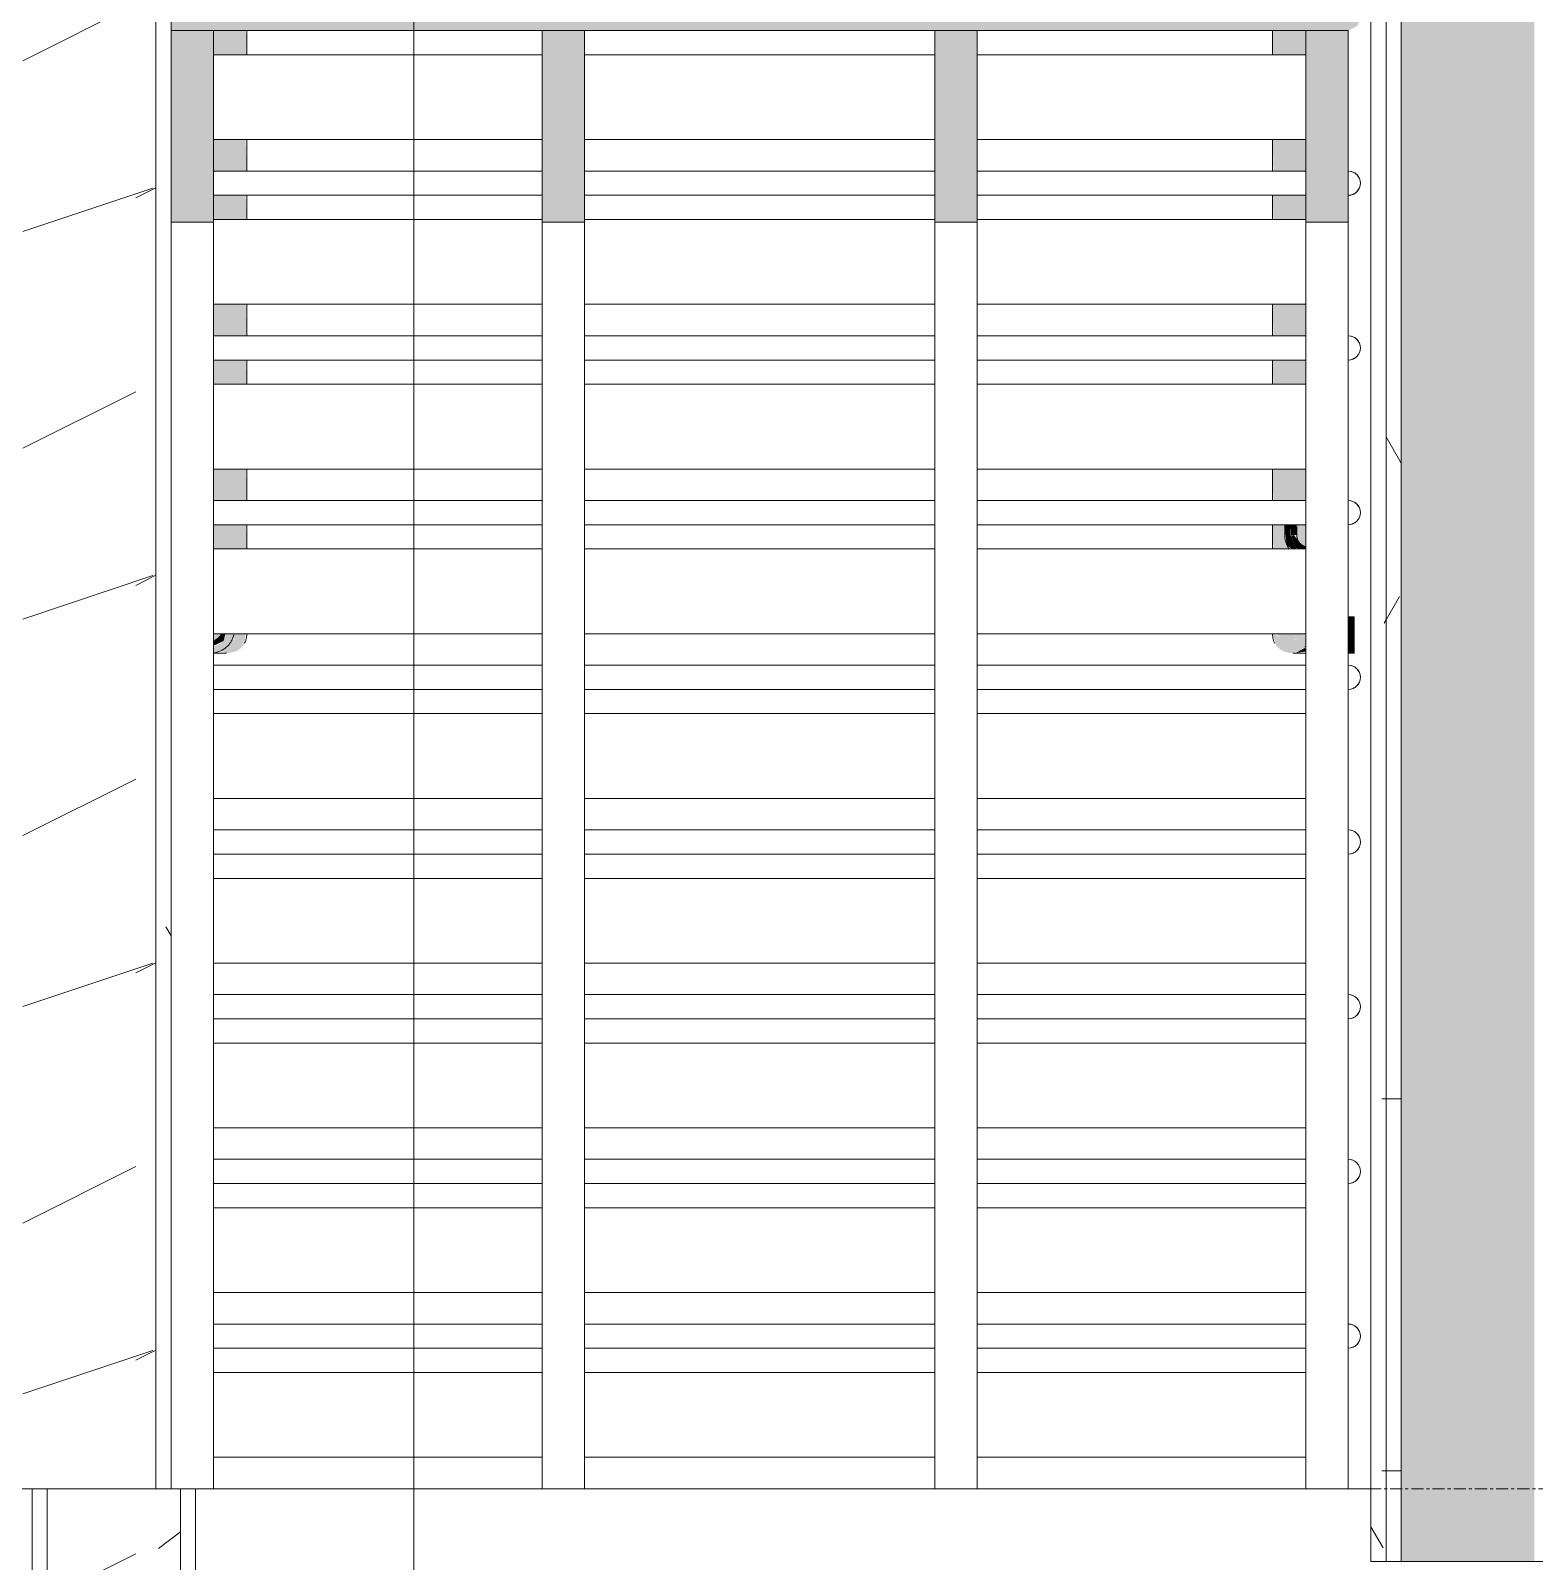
# Model space of a CAD drawing. Header units: inches. Extents: x -4168 to 1483, y -300 to 637.
# Drawn here: x -429.9 to -367.7, y -3 to 60.2 of the extents above; entities that cross this region are included whole.
import ezdxf

# ---------------------------------------------------------------- set-up
doc = ezdxf.new("R2010")
doc.units = ezdxf.units.IN
doc.header["$MEASUREMENT"] = 0
doc.linetypes.add('Grid Line 1_2_', pattern=[0.875, 0.5, -0.125, 0.125, -0.125])
for name, color, linetype, lineweight in [('0-3', 55, 'Continuous', 9), ('0-5', 10, 'Continuous', 5), ('A-FLOR-8', 55, 'Continuous', 9), ('A-FLOR-HRAL-1', 55, 'Continuous', 9), ('A-FLOR-HRAL-2', 7, 'Continuous', 9), ('A-FLOR-HRAL-4', 41, 'Continuous', 9), ('A-FLOR-LEVL-1', 51, 'Grid Line 1_2_', 9), ('A-WALL-5', 7, 'Continuous', 9), ('A-WALL-PATT-2', 45, 'Continuous', 9), ('G-ANNO-SYMB', 111, 'Continuous', 9), ('I-WALL-3', 7, 'Continuous', 9), ('S-STRS-1', 21, 'Continuous', 5), ('S-STRS-2', 7, 'Continuous', 9), ('S-STRS-3', 55, 'Continuous', 9)]:
    doc.layers.add(name, color=color, linetype=linetype, lineweight=lineweight)
pattern_1 = [(0, (-10964.796, 146.633), (30.72, 7.68), [1.267, -21.773, 1.267, -21.773, -122.88]), (0, (-10964.796, 146.633), (30.72, 7.68), [-46.08, 1.267, -44.813, 1.267, -21.773, -53.76]), (0, (-10964.796, 146.633), (30.72, 7.68), [-115.2, 1.267, -14.093, 1.267, -37.133]), (120, (-10953.276, 150.473), (-22.011075, 22.7643), [1.267, -21.773, 1.267, -21.773, -122.88]), (120, (-10953.276, 150.473), (-22.011075, 22.7643), [-46.08, 1.267, -44.813, 1.267, -21.773, -53.76]), (120, (-10953.276, 150.473), (-22.011075, 22.7643), [-115.2, 1.267, -14.093, 1.267, -37.133]), (240, (-10949.436, 165.833), (-8.708925, -30.4443), [1.267, -21.773, 1.267, -21.773, -122.88]), (240, (-10949.436, 165.833), (-8.708925, -30.4443), [-46.08, 1.267, -44.813, 1.267, -21.773, -53.76]), (240, (-10949.436, 165.833), (-8.708925, -30.4443), [-115.2, 1.267, -14.093, 1.267, -37.133])]
pattern_2 = [(216.87, (-10958.398, 162.627), (47.980943, 31.987086), [7.997, -71.971]), (206.565, (-10948.802, 157.829), (-15.993714, -15.99413), [17.881, -17.881]), (198.435, (-10948.802, 149.832), (-31.98674, -15.99388), [10.115, -40.461])]

# ---------------------------------------------------------------- blocks, each defined once
blk = doc.blocks.new('Railing - Handrail - Bracket-2694451-BUILDING SECTION - EAST_WEST AT RAMP - LOOKING SOUTH')
at = {"layer": 'A-FLOR-HRAL-2'}
for points in [[(-11486.877, 34.798), (-11486.455, 35.007), (-11486.377, 35.3), (-11486.553, 35.284), (-11486.678, 35.103), (-11486.877, 34.966), (-11486.877, 34.856)], [(-11486.877, 34.53), (-11486.737, 34.54), (-11486.518, 34.632), (-11486.09, 35.087), (-11486.058, 35.3), (-11486.333, 35.3), (-11486.518, 34.947), (-11486.877, 34.751), (-11486.877, 34.531)]]:
    blk.add_hatch(color=256, dxfattribs=at).paths.add_polyline_path(points, flags=0)
at = {"layer": 'A-FLOR-HRAL-1', "flags": 128}
for points in [[(-11486.882, 34.503), (-11486.843, 34.509), (-11486.803, 34.516), (-11486.764, 34.525), (-11486.726, 34.535), (-11486.687, 34.547), (-11486.65, 34.56), (-11486.612, 34.575), (-11486.576, 34.591), (-11486.54, 34.609), (-11486.505, 34.628), (-11486.471, 34.649), (-11486.437, 34.671), (-11486.405, 34.694), (-11486.373, 34.719), (-11486.343, 34.744), (-11486.313, 34.771), (-11486.285, 34.8), (-11486.257, 34.829), (-11486.231, 34.859), (-11486.206, 34.89), (-11486.183, 34.923), (-11486.16, 34.956), (-11486.139, 34.99), (-11486.12, 35.025), (-11486.102, 35.061), (-11486.085, 35.097), (-11486.07, 35.134), (-11486.056, 35.171), (-11486.044, 35.209), (-11486.033, 35.248), (-11486.024, 35.287)], [(-11486.541, 35.302), (-11486.55, 35.283), (-11486.558, 35.265), (-11486.568, 35.248), (-11486.578, 35.231), (-11486.589, 35.214), (-11486.601, 35.198), (-11486.613, 35.182), (-11486.626, 35.167), (-11486.639, 35.152), (-11486.654, 35.138), (-11486.668, 35.124), (-11486.683, 35.111), (-11486.699, 35.098), (-11486.715, 35.087), (-11486.732, 35.075), (-11486.749, 35.065), (-11486.766, 35.055), (-11486.784, 35.046), (-11486.802, 35.038), (-11486.821, 35.03), (-11486.839, 35.023), (-11486.859, 35.017), (-11486.878, 35.012)]]:
    blk.add_lwpolyline(points, dxfattribs=at)
blk = doc.blocks.new('Railing - Railing-2687275-BUILDING SECTION - EAST_WEST AT RAMP - LOOKING SOUTH')
at = {"layer": 'A-FLOR-HRAL-4'}
h = blk.add_hatch(color=256, dxfattribs=at)
h.paths.add_polyline_path([(-11486.137, 35.036), (-11486.058, 35.087), (-11486.09, 35.087)], flags=0)
h.paths.add_polyline_path([(-11486.058, 35.045), (-11485.826, 35.142), (-11485.64, 35.3), (-11486.034, 35.282), (-11486.058, 35.087)], flags=0)
h.paths.add_polyline_path([(-11486.645, 35.12), (-11486.627, 35.137), (-11486.576, 35.3), (-11486.864, 35.3), (-11486.652, 35.125)], flags=0)
h.paths.add_polyline_path([(-11486.064, 38.8), (-11485.502, 38.8), (-11485.531, 39.8), (-11486.877, 39.8), (-11486.877, 38.8), (-11486.247, 38.8)], flags=0)
h.paths.add_polyline_path([(-11485.527, 40.8), (-11485.502, 40.8), (-11485.533, 42.1), (-11486.877, 42.1), (-11486.877, 40.8), (-11485.532, 40.8)], flags=0)
h.paths.add_polyline_path([(-11486.074, 45.6), (-11485.502, 45.6), (-11485.537, 46.6), (-11486.877, 46.6), (-11486.877, 45.6), (-11486.238, 45.6)], flags=0)
h.paths.add_polyline_path([(-11486.877, 47.6), (-11485.502, 47.6), (-11485.54, 48.9), (-11486.877, 48.9), (-11486.877, 48.43)], flags=0)
h.paths.add_polyline_path([(-11486.085, 52.4), (-11485.502, 52.4), (-11485.544, 53.4), (-11486.877, 53.4), (-11486.877, 52.4), (-11486.228, 52.4)], flags=0)
h.paths.add_polyline_path([(-11486.877, 54.4), (-11485.502, 54.413), (-11485.546, 55.7), (-11486.877, 55.7), (-11486.877, 54.413)], flags=0)
h.paths.add_polyline_path([(-11485.527, 59.2), (-11485.502, 59.2), (-11485.527, 60.2), (-11486.877, 60.2), (-11486.87, 59.2), (-11485.549, 59.2)], flags=0)
h.paths.add_polyline_path([(-11487.002, 91.809), (-11486.976, 91.609), (-11486.916, 91.774), (-11486.984, 91.801)], flags=0)
h.paths.add_polyline_path([(-11487.002, 63.398), (-11486.976, 63.199), (-11486.916, 63.363), (-11486.993, 63.395)], flags=0)
h.paths.add_polyline_path([(-11487.002, 61.2), (-11485.502, 61.2), (-11485.527, 102.525), (-11485.625, 102.274), (-11485.722, 102.13), (-11485.877, 101.99), (-11486.058, 101.902), (-11486.252, 101.872), (-11486.446, 101.902), (-11486.627, 101.99), (-11486.782, 102.13), (-11486.879, 102.274), (-11486.976, 102.525), (-11486.98, 102.536), (-11487.002, 102.536), (-11486.976, 91.814), (-11486.737, 91.893), (-11486.631, 91.951), (-11486.472, 92.317), (-11486.502, 92.317), (-11486.468, 93.173), (-11486.317, 93.209), (-11486.075, 93.194), (-11486.01, 93.143), (-11486.002, 93.106), (-11486.035, 92.098), (-11486.146, 91.848), (-11486.569, 91.42), (-11486.828, 91.352), (-11487.002, 91.317), (-11486.976, 63.403), (-11486.737, 63.483), (-11486.627, 63.548), (-11486.477, 63.907), (-11486.502, 63.907), (-11486.468, 64.76), (-11486.317, 64.799), (-11486.01, 64.733), (-11486.002, 64.697), (-11486.035, 63.687), (-11486.127, 63.457), (-11486.581, 63.005), (-11486.865, 62.941), (-11487.002, 62.907)], flags=0)
h = blk.add_hatch(color=256, dxfattribs=at)
h.paths.add_polyline_path([(-11486.252, 34.5), (-11485.94, 34.574), (-11485.8, 34.66), (-11485.662, 34.797), (-11485.595, 34.909), (-11485.543, 35.3), (-11485.662, 35.276), (-11485.826, 35.142), (-11485.986, 35.07), (-11486.228, 34.939), (-11486.536, 34.563), (-11486.342, 34.512)], flags=0)
h.paths.add_polyline_path([(-11486.877, 35.011), (-11486.741, 35.07), (-11486.678, 35.142), (-11486.877, 35.3), (-11486.877, 35.013)], flags=0)
at = {"layer": 'A-FLOR-HRAL-1'}
for p, q in [((-11485.502, 59.2), (-11485.502, 60.2)), ((-11485.502, 54.413), (-11485.502, 55.7)), ((-11485.502, 52.4), (-11485.502, 53.4)), ((-11485.502, 47.6), (-11485.502, 48.9)), ((-11485.502, 45.6), (-11485.502, 46.6)), ((-11485.502, 40.8), (-11485.502, 42.1)), ((-11485.502, 38.8), (-11485.502, 39.8))]:
    blk.add_line(p, q, dxfattribs=at)
at = {"layer": 'A-FLOR-HRAL-1', "flags": 128}
for points in [[(-11485.502, 35.25), (-11485.502, 35.22), (-11485.504, 35.19), (-11485.507, 35.16), (-11485.511, 35.131), (-11485.517, 35.101), (-11485.523, 35.072), (-11485.531, 35.043), (-11485.54, 35.014), (-11485.55, 34.986), (-11485.561, 34.958), (-11485.573, 34.931), (-11485.587, 34.904)], [(-11485.503, 35.288), (-11485.502, 35.258), (-11485.502, 35.25)], [(-11485.502, 35.25), (-11485.502, 35.252), (-11485.502, 35.259), (-11485.502, 35.27), (-11485.502, 35.285), (-11485.502, 35.305)], [(-11486.33, 34.5), (-11486.353, 34.5), (-11486.38, 34.5), (-11486.41, 34.5), (-11486.442, 34.5), (-11486.478, 34.5), (-11486.516, 34.5), (-11486.557, 34.5), (-11486.601, 34.5), (-11486.648, 34.5), (-11486.697, 34.5), (-11486.748, 34.5), (-11486.802, 34.5), (-11486.858, 34.5)]]:
    blk.add_lwpolyline(points, dxfattribs=at)
blk.add_blockref('Railing - Handrail - Bracket-2694451-BUILDING SECTION - EAST_WEST AT RAMP - LOOKING SOUTH', (0, 0))
blk = doc.blocks.new('Railing - Handrail - Bracket-V94-BUILDING SECTION - EAST_WEST AT RAMP - LOOKING SOUTH')
at = {"layer": 'A-FLOR-HRAL-2'}
for points in [[(-11442.571, 39.373), (-11442.377, 39.373), (-11442.383, 39.8), (-11442.627, 39.8), (-11442.593, 39.373), (-11442.576, 39.373)], [(-11442.2, 38.8), (-11442.157, 38.842), (-11442.383, 39.373), (-11442.593, 39.373), (-11442.554, 39.014), (-11442.502, 38.923), (-11442.328, 38.8), (-11442.207, 38.8)], [(-11442.207, 39.373), (-11442.127, 39.373), (-11442.16, 39.8), (-11442.377, 39.8), (-11442.371, 39.373), (-11442.252, 39.373)], [(-11441.888, 38.8), (-11441.752, 38.823), (-11441.763, 38.889), (-11442.008, 39.026), (-11442.235, 39.373), (-11442.371, 39.359), (-11442.157, 38.842), (-11441.951, 38.8), (-11441.892, 38.8)]]:
    blk.add_hatch(color=256, dxfattribs=at).paths.add_polyline_path(points, flags=0)
at = {"layer": 'A-FLOR-HRAL-1'}
for p, q in [((-11442.627, 39.373), (-11442.627, 39.8)), ((-11442.127, 39.8), (-11442.127, 39.373))]:
    blk.add_line(p, q, dxfattribs=at)
at = {"layer": 'A-FLOR-HRAL-1', "flags": 128}
for points in [[(-11442.446, 38.799), (-11442.468, 38.832), (-11442.489, 38.867), (-11442.509, 38.901), (-11442.527, 38.937), (-11442.544, 38.973), (-11442.559, 39.01), (-11442.573, 39.048), (-11442.585, 39.086), (-11442.596, 39.125), (-11442.605, 39.163), (-11442.612, 39.203), (-11442.618, 39.242), (-11442.623, 39.282), (-11442.626, 39.322), (-11442.627, 39.362), (-11442.627, 39.373)], [(-11442.127, 39.373), (-11442.126, 39.353), (-11442.125, 39.333), (-11442.123, 39.313), (-11442.121, 39.293), (-11442.117, 39.273), (-11442.113, 39.254), (-11442.107, 39.235), (-11442.102, 39.215), (-11442.095, 39.197), (-11442.087, 39.178), (-11442.079, 39.16), (-11442.07, 39.142), (-11442.061, 39.124), (-11442.051, 39.107), (-11442.04, 39.09), (-11442.028, 39.074), (-11442.016, 39.058), (-11442.003, 39.043), (-11441.989, 39.028), (-11441.975, 39.014), (-11441.961, 39), (-11441.945, 38.987), (-11441.93, 38.975), (-11441.914, 38.963), (-11441.897, 38.952), (-11441.88, 38.942), (-11441.863, 38.932), (-11441.845, 38.923), (-11441.827, 38.914), (-11441.808, 38.907), (-11441.789, 38.9), (-11441.77, 38.894), (-11441.751, 38.888)]]:
    blk.add_lwpolyline(points, dxfattribs=at)
blk = doc.blocks.new('Railing - Handrail - Bracket-V95-BUILDING SECTION - EAST_WEST AT RAMP - LOOKING SOUTH')
at = {"layer": 'A-FLOR-HRAL-2'}
for points in [[(-11442.606, 67.5), (-11442.377, 67.5), (-11442.416, 68.391), (-11442.609, 68.335), (-11442.627, 68.29), (-11442.618, 67.5)], [(-11442.148, 67.5), (-11442.127, 67.5), (-11442.16, 68.354), (-11442.312, 68.392), (-11442.377, 68.394), (-11442.333, 67.5), (-11442.16, 67.5)], [(-11440.127, 66.75), (-11440.127, 67.75), (-11440.502, 67.716), (-11440.502, 66.75)], [(-11441.627, 66.533), (-11441.652, 66.761), (-11442.16, 66.977), (-11442.421, 67.5), (-11442.593, 67.5), (-11442.554, 67.141), (-11442.502, 67.051), (-11442.053, 66.6), (-11441.769, 66.534), (-11441.637, 66.534)], [(-11441.627, 66.75), (-11441.713, 66.957), (-11441.681, 67.001), (-11441.896, 67.078), (-11442.002, 67.141), (-11442.235, 67.5), (-11442.377, 67.5), (-11442.148, 66.966), (-11441.637, 66.754)], [(-11440.502, 66.75), (-11440.516, 67), (-11441.627, 66.967), (-11441.627, 66.75), (-11440.904, 66.75)], [(-11441.627, 66.5), (-11440.502, 66.533), (-11440.502, 66.75), (-11441.627, 66.75), (-11441.627, 66.509)], [(-11440.127, 65.75), (-11440.127, 66.75), (-11440.502, 66.75), (-11440.502, 65.75)]]:
    blk.add_hatch(color=256, dxfattribs=at).paths.add_polyline_path(points, flags=0)
at = {"layer": 'A-FLOR-HRAL-1'}
for p, q in [((-11442.627, 67.5), (-11442.627, 68.599)), ((-11442.127, 68.599), (-11442.127, 67.5)), ((-11440.502, 67.75), (-11440.127, 67.75)), ((-11440.502, 67.75), (-11440.502, 66.75)), ((-11440.127, 66.75), (-11440.127, 67.75)), ((-11441.627, 67), (-11440.502, 67)), ((-11440.502, 66.5), (-11441.627, 66.5)), ((-11440.502, 66.75), (-11440.502, 65.75)), ((-11440.127, 65.75), (-11440.127, 66.75)), ((-11440.127, 65.75), (-11440.502, 65.75))]:
    blk.add_line(p, q, dxfattribs=at)
at = {"layer": 'A-FLOR-HRAL-1', "flags": 128}
for points in [[(-11441.627, 66.5), (-11441.667, 66.501), (-11441.707, 66.503), (-11441.747, 66.507), (-11441.786, 66.513), (-11441.826, 66.52), (-11441.865, 66.529), (-11441.903, 66.539), (-11441.941, 66.551), (-11441.979, 66.564), (-11442.016, 66.579), (-11442.053, 66.595), (-11442.089, 66.613), (-11442.124, 66.632), (-11442.158, 66.653), (-11442.192, 66.675), (-11442.224, 66.698), (-11442.256, 66.722), (-11442.286, 66.748), (-11442.316, 66.775), (-11442.344, 66.803), (-11442.372, 66.833), (-11442.398, 66.863), (-11442.422, 66.894), (-11442.446, 66.926), (-11442.468, 66.96), (-11442.489, 66.994), (-11442.509, 67.029), (-11442.527, 67.064), (-11442.544, 67.101), (-11442.559, 67.138), (-11442.573, 67.175), (-11442.585, 67.213), (-11442.596, 67.252), (-11442.605, 67.291), (-11442.612, 67.33), (-11442.618, 67.37), (-11442.623, 67.409), (-11442.626, 67.449), (-11442.627, 67.489), (-11442.627, 67.5)], [(-11442.127, 67.5), (-11442.126, 67.48), (-11442.125, 67.46), (-11442.123, 67.44), (-11442.121, 67.42), (-11442.117, 67.401), (-11442.113, 67.381), (-11442.107, 67.362), (-11442.102, 67.343), (-11442.095, 67.324), (-11442.087, 67.305), (-11442.079, 67.287), (-11442.07, 67.269), (-11442.061, 67.252), (-11442.051, 67.234), (-11442.04, 67.218), (-11442.028, 67.201), (-11442.016, 67.186), (-11442.003, 67.17), (-11441.989, 67.156), (-11441.975, 67.141), (-11441.961, 67.128), (-11441.945, 67.115), (-11441.93, 67.102), (-11441.914, 67.09), (-11441.897, 67.079), (-11441.88, 67.069), (-11441.863, 67.059), (-11441.845, 67.05), (-11441.827, 67.042), (-11441.808, 67.034), (-11441.789, 67.027), (-11441.77, 67.021), (-11441.751, 67.016), (-11441.732, 67.011), (-11441.712, 67.007), (-11441.692, 67.004), (-11441.672, 67.002), (-11441.652, 67.001), (-11441.632, 67), (-11441.627, 67)]]:
    blk.add_lwpolyline(points, dxfattribs=at)
blk = doc.blocks.new('Railing - Handrail - Bracket-2694464-BUILDING SECTION - EAST_WEST AT RAMP - LOOKING SOUTH')
at = {"layer": 'A-FLOR-HRAL-2'}
for points in [[(-11442.627, 95.627), (-11442.377, 95.627), (-11442.416, 96.521), (-11442.609, 96.465), (-11442.627, 96.416), (-11442.627, 96.291)], [(-11442.277, 95.627), (-11442.127, 95.627), (-11442.16, 96.484), (-11442.312, 96.519), (-11442.377, 96.524), (-11442.377, 95.627), (-11442.289, 95.627)], [(-11441.627, 94.661), (-11441.652, 94.888), (-11442.16, 95.105), (-11442.377, 95.627), (-11442.593, 95.627), (-11442.554, 95.268), (-11442.478, 95.152), (-11442.086, 94.739), (-11441.806, 94.662), (-11441.646, 94.661)], [(-11441.627, 94.877), (-11441.706, 95.086), (-11441.706, 95.133), (-11441.892, 95.203), (-11442.002, 95.268), (-11442.235, 95.627), (-11442.377, 95.627), (-11442.1, 95.073), (-11441.646, 94.885)], [(-11440.127, 94.877), (-11440.127, 95.877), (-11440.502, 95.843), (-11440.502, 94.877)], [(-11440.502, 94.877), (-11440.516, 95.127), (-11441.627, 95.094), (-11441.627, 94.877), (-11440.904, 94.877)], [(-11440.502, 94.627), (-11440.502, 94.877), (-11441.627, 94.877), (-11441.627, 94.627)], [(-11440.127, 93.877), (-11440.127, 94.877), (-11440.502, 94.877), (-11440.502, 93.877)]]:
    blk.add_hatch(color=256, dxfattribs=at).paths.add_polyline_path(points, flags=0)
at = {"layer": 'A-FLOR-HRAL-1'}
for p, q in [((-11442.627, 95.627), (-11442.627, 96.723)), ((-11442.127, 96.723), (-11442.127, 95.627)), ((-11440.502, 95.877), (-11440.127, 95.877)), ((-11440.502, 95.877), (-11440.502, 94.877)), ((-11440.127, 94.877), (-11440.127, 95.877)), ((-11441.627, 95.127), (-11440.502, 95.127)), ((-11440.502, 94.877), (-11440.502, 93.877)), ((-11440.127, 93.877), (-11440.127, 94.877)), ((-11440.502, 94.627), (-11441.627, 94.627)), ((-11440.127, 93.877), (-11440.502, 93.877))]:
    blk.add_line(p, q, dxfattribs=at)
at = {"layer": 'A-FLOR-HRAL-1', "flags": 128}
for points in [[(-11441.627, 94.627), (-11441.667, 94.628), (-11441.707, 94.63), (-11441.747, 94.634), (-11441.786, 94.64), (-11441.826, 94.647), (-11441.865, 94.656), (-11441.903, 94.666), (-11441.941, 94.678), (-11441.979, 94.691), (-11442.016, 94.706), (-11442.053, 94.723), (-11442.089, 94.74), (-11442.124, 94.759), (-11442.158, 94.78), (-11442.192, 94.802), (-11442.224, 94.825), (-11442.256, 94.85), (-11442.286, 94.875), (-11442.316, 94.902), (-11442.344, 94.931), (-11442.372, 94.96), (-11442.398, 94.99), (-11442.422, 95.021), (-11442.446, 95.054), (-11442.468, 95.087), (-11442.489, 95.121), (-11442.509, 95.156), (-11442.527, 95.192), (-11442.544, 95.228), (-11442.559, 95.265), (-11442.573, 95.302), (-11442.585, 95.341), (-11442.596, 95.379), (-11442.605, 95.418), (-11442.612, 95.457), (-11442.618, 95.497), (-11442.623, 95.537), (-11442.626, 95.576), (-11442.627, 95.616), (-11442.627, 95.627)], [(-11442.127, 95.627), (-11442.126, 95.607), (-11442.125, 95.587), (-11442.123, 95.567), (-11442.121, 95.548), (-11442.117, 95.528), (-11442.113, 95.508), (-11442.107, 95.489), (-11442.102, 95.47), (-11442.095, 95.451), (-11442.087, 95.433), (-11442.079, 95.414), (-11442.07, 95.396), (-11442.061, 95.379), (-11442.051, 95.362), (-11442.04, 95.345), (-11442.028, 95.329), (-11442.016, 95.313), (-11442.003, 95.298), (-11441.989, 95.283), (-11441.975, 95.269), (-11441.961, 95.255), (-11441.945, 95.242), (-11441.93, 95.229), (-11441.914, 95.218), (-11441.897, 95.207), (-11441.88, 95.196), (-11441.863, 95.186), (-11441.845, 95.177), (-11441.827, 95.169), (-11441.808, 95.161), (-11441.789, 95.154), (-11441.77, 95.148), (-11441.751, 95.143), (-11441.732, 95.138), (-11441.712, 95.135), (-11441.692, 95.132), (-11441.672, 95.129), (-11441.652, 95.128), (-11441.632, 95.127), (-11441.627, 95.127)]]:
    blk.add_lwpolyline(points, dxfattribs=at)
blk = doc.blocks.new('Railing - Railing-2687273-BUILDING SECTION - EAST_WEST AT RAMP - LOOKING SOUTH')
at = {"layer": 'A-FLOR-HRAL-4'}
for points in [[(-11442.467, 101.872), (-11442.183, 101.902), (-11442.002, 101.99), (-11441.847, 102.13), (-11441.727, 102.313), (-11441.652, 102.525), (-11441.649, 102.536), (-11441.649, 102.959), (-11441.727, 103.182), (-11441.847, 103.364), (-11442.002, 103.505), (-11442.207, 103.6), (-11442.286, 103.623), (-11442.467, 103.623), (-11442.643, 103.572), (-11442.803, 103.473), (-11443.026, 103.182), (-11443.101, 102.97), (-11443.105, 102.958), (-11443.105, 102.536), (-11443.004, 102.274), (-11442.907, 102.13), (-11442.752, 101.99), (-11442.571, 101.902)], [(-11439.752, 35.25), (-11439.752, 36), (-11440.002, 35.974), (-11440.002, 35.25), (-11439.872, 35.25)], [(-11442.377, 34.5), (-11442.065, 34.574), (-11441.925, 34.66), (-11441.752, 34.843), (-11441.787, 35.276), (-11441.951, 35.142), (-11442.111, 35.07), (-11442.286, 35.033), (-11442.571, 35.045), (-11442.828, 35.158), (-11443.113, 35.3), (-11443.066, 35.069), (-11442.967, 34.798), (-11442.803, 34.64), (-11442.643, 34.555), (-11442.467, 34.512)], [(-11439.872, 34.5), (-11439.752, 34.526), (-11439.752, 35.25), (-11440.002, 35.25), (-11440.002, 34.5)]]:
    blk.add_hatch(color=256, dxfattribs=at).paths.add_polyline_path(points, flags=0)
h = blk.add_hatch(color=256, dxfattribs=at)
h.paths.add_polyline_path([(-11442.377, 35.023), (-11442.002, 35.108), (-11441.765, 35.3), (-11442.989, 35.3), (-11442.803, 35.142), (-11442.752, 35.108), (-11442.571, 35.045)], flags=0)
h.paths.add_polyline_path([(-11442.387, 38.8), (-11442.571, 39.075), (-11442.595, 39.158), (-11442.627, 39.8), (-11443.127, 39.8), (-11443.098, 38.8), (-11442.396, 38.8)], flags=0)
h.paths.add_polyline_path([(-11441.752, 38.887), (-11441.752, 39.8), (-11442.127, 39.8), (-11442.16, 39.373), (-11442.178, 39.339), (-11441.888, 38.946), (-11441.763, 38.889)], flags=0)
h.paths.add_polyline_path([(-11442.385, 40.8), (-11441.752, 40.8), (-11441.752, 42.1), (-11443.127, 42.1), (-11443.097, 40.8), (-11442.562, 40.8)], flags=0)
h.paths.add_polyline_path([(-11442.582, 45.6), (-11441.752, 45.6), (-11441.752, 46.6), (-11443.127, 46.6), (-11443.092, 45.6), (-11442.735, 45.6)], flags=0)
h.paths.add_polyline_path([(-11442.394, 47.6), (-11441.752, 47.6), (-11441.752, 48.9), (-11443.127, 48.9), (-11443.09, 47.6), (-11442.552, 47.6)], flags=0)
h.paths.add_polyline_path([(-11442.765, 52.4), (-11441.752, 52.4), (-11441.752, 53.4), (-11443.127, 53.4), (-11443.086, 52.4), (-11442.803, 52.4)], flags=0)
h.paths.add_polyline_path([(-11442.592, 54.4), (-11441.752, 54.4), (-11441.754, 55.7), (-11443.127, 55.7), (-11443.084, 54.4), (-11442.72, 54.4)], flags=0)
h.paths.add_polyline_path([(-11443.127, 59.2), (-11441.752, 59.2), (-11441.76, 60.2), (-11443.127, 60.2)], flags=0)
h.paths.add_polyline_path([(-11441.627, 66.991), (-11441.727, 66.915), (-11441.627, 66.815), (-11441.627, 66.967)], flags=0)
h.paths.add_polyline_path([(-11441.627, 95.119), (-11441.727, 95.042), (-11441.627, 94.942), (-11441.627, 95.094)], flags=0)
h.paths.add_polyline_path([(-11443.127, 61.2), (-11441.627, 61.2), (-11441.652, 66.534), (-11441.978, 66.574), (-11442.16, 66.683), (-11442.539, 67.09), (-11442.595, 67.286), (-11442.554, 68.374), (-11442.252, 68.386), (-11442.135, 68.326), (-11442.127, 68.29), (-11442.16, 67.5), (-11442.183, 67.474), (-11441.888, 67.074), (-11441.627, 67), (-11441.652, 94.661), (-11441.956, 94.693), (-11442.16, 94.81), (-11442.539, 95.218), (-11442.595, 95.413), (-11442.554, 96.504), (-11442.278, 96.513), (-11442.16, 96.484), (-11442.127, 96.416), (-11442.16, 95.627), (-11442.183, 95.601), (-11441.888, 95.201), (-11441.627, 95.127), (-11441.652, 102.525), (-11441.727, 102.313), (-11441.847, 102.13), (-11442.002, 101.99), (-11442.207, 101.895), (-11442.377, 101.872), (-11442.571, 101.902), (-11442.752, 101.99), (-11442.907, 102.13), (-11443.004, 102.274), (-11443.101, 102.525), (-11443.105, 102.536), (-11443.127, 102.536), (-11443.127, 66.378)], flags=0)
h = blk.add_hatch(color=256, dxfattribs=at)
h.paths.add_polyline_path([(-11442.231, 34.502), (-11441.752, 34.567), (-11441.793, 34.719), (-11442.139, 34.526), (-11442.207, 34.508)], flags=0)
h.paths.add_polyline_path([(-11441.847, 34.72), (-11441.752, 34.766), (-11441.793, 34.79), (-11441.816, 34.76)], flags=0)
at = {"layer": 'A-FLOR-HRAL-1'}
for p, q in [((-11443.127, 102.747), (-11443.127, 61.2)), ((-11441.627, 95.119), (-11441.627, 102.747)), ((-11441.627, 66.991), (-11441.627, 94.636)), ((-11441.627, 61.2), (-11441.627, 66.509)), ((-11443.127, 60.2), (-11443.127, 59.2)), ((-11443.127, 55.7), (-11443.127, 54.4)), ((-11443.127, 53.4), (-11443.127, 52.4)), ((-11443.127, 48.9), (-11443.127, 47.6)), ((-11443.127, 46.6), (-11443.127, 45.6)), ((-11443.127, 42.1), (-11443.127, 40.8)), ((-11443.127, 39.8), (-11443.127, 38.8)), ((-11439.752, 36), (-11440.002, 36)), ((-11439.752, 36), (-11439.752, 35.25)), ((-11439.752, 35.25), (-11439.752, 34.5)), ((-11440.002, 34.5), (-11439.752, 34.5))]:
    blk.add_line(p, q, dxfattribs=at)
at = {"layer": 'A-FLOR-HRAL-1', "flags": 128}
for points in [[(-11443.127, 35.25), (-11443.126, 35.28), (-11443.124, 35.31)], [(-11443.127, 35.301), (-11443.127, 35.282), (-11443.127, 35.268), (-11443.127, 35.257), (-11443.127, 35.252), (-11443.127, 35.25)], [(-11443.038, 34.897), (-11443.052, 34.923), (-11443.064, 34.95), (-11443.076, 34.978), (-11443.086, 35.006), (-11443.095, 35.035), (-11443.103, 35.064), (-11443.11, 35.093), (-11443.116, 35.123), (-11443.12, 35.152), (-11443.124, 35.182), (-11443.126, 35.212), (-11443.127, 35.242), (-11443.127, 35.25)], [(-11441.755, 34.5), (-11441.812, 34.5), (-11441.866, 34.5), (-11441.918, 34.5), (-11441.968, 34.5), (-11442.015, 34.5), (-11442.06, 34.5), (-11442.102, 34.5), (-11442.141, 34.5), (-11442.177, 34.5), (-11442.211, 34.5), (-11442.241, 34.5), (-11442.268, 34.5), (-11442.293, 34.5)]]:
    blk.add_lwpolyline(points, dxfattribs=at)
at = {"layer": 'A-FLOR-HRAL-2', "flags": 128}
for points in [[(-11441.627, 102.747), (-11441.649, 102.958), (-11441.713, 103.157), (-11441.816, 103.332), (-11441.951, 103.473), (-11442.111, 103.572), (-11442.286, 103.623), (-11442.467, 103.623), (-11442.643, 103.572), (-11442.803, 103.473), (-11442.938, 103.332), (-11443.041, 103.157), (-11443.105, 102.958), (-11443.127, 102.747)], [(-11443.127, 102.747), (-11443.105, 102.536), (-11443.041, 102.338), (-11442.938, 102.163), (-11442.803, 102.022), (-11442.643, 101.923), (-11442.467, 101.872), (-11442.286, 101.872), (-11442.111, 101.923), (-11441.951, 102.022), (-11441.816, 102.163), (-11441.713, 102.338), (-11441.649, 102.536), (-11441.627, 102.747)]]:
    blk.add_lwpolyline(points, dxfattribs=at)
for name in ['Railing - Handrail - Bracket-2694464-BUILDING SECTION - EAST_WEST AT RAMP - LOOKING SOUTH', 'Railing - Handrail - Bracket-V95-BUILDING SECTION - EAST_WEST AT RAMP - LOOKING SOUTH', 'Railing - Handrail - Bracket-V94-BUILDING SECTION - EAST_WEST AT RAMP - LOOKING SOUTH']:
    blk.add_blockref(name, (0, 0))
blk = doc.blocks.new('CTR - 1st Phase -Stairs _ Elevators_rvt-2-BUILDING SECTION - EAST_WEST AT RAMP - LOOKING SOUTH')
at = {"layer": 'A-WALL-PATT-2'}
h = blk.add_hatch(dxfattribs=at)
h.set_pattern_fill('FP_30', color=256, style=0, pattern_type=2)
h.set_pattern_definition(pattern_2)
h.paths.add_polyline_path([(-11494.752, 0), (-11489.252, 0), (-11489.252, 399.752), (-11494.752, 399.752), (-11494.752, 0.569)], flags=0)
h = blk.add_hatch(dxfattribs=at)
h.set_pattern_fill('FP_24', color=256, style=0, pattern_type=2)
h.set_pattern_definition(pattern_1)
h.paths.add_polyline_path([(-11488.627, 0), (-11488.627, 399.752), (-11489.252, 399.752), (-11489.252, 0)], flags=0)
h = blk.add_hatch(dxfattribs=at)
h.set_pattern_fill('FP_24', color=256, style=0, pattern_type=2)
h.set_pattern_definition(pattern_1)
h.paths.add_polyline_path([(-11438.439, -3), (-11438.439, 399.752), (-11439.064, 399.752), (-11439.064, -3), (-11438.989, -3)], flags=0)
h = blk.add_hatch(dxfattribs=at)
h.set_pattern_fill('FP_24', color=256, style=0, pattern_type=2)
h.set_pattern_definition(pattern_1)
h.paths.add_polyline_path([(-11438.439, -3), (-11437.814, -3), (-11437.814, 399.752), (-11438.439, 399.752), (-11438.439, 0)], flags=0)
h = blk.add_hatch(dxfattribs=at)
h.set_pattern_fill('FP_20', color=256, style=0, pattern_type=2)
h.set_pattern_definition([(161.57, (-10964.316, 147.113), (-3.8399538, -1.54e-05), [0, -27.322, 3.034, 0]), (18.43, (-10965.276, 147.113), (-3.8399538, 1.54e-05), [0, -27.322, 3.034, 0]), (108.43, (-10964.316, 147.113), (1.919622, -9.6005246), [9.106, -21.25]), (71.57, (-10965.276, 147.113), (1.919622, 9.6005246), [9.106, -21.25])])
h.paths.add_polyline_path([(-11437.814, -3), (-11432.314, -3), (-11432.349, 399.752), (-11437.814, 399.752), (-11437.814, 0)], flags=0)
h = blk.add_hatch(dxfattribs=at)
h.set_pattern_fill('FP_24', color=256, style=0, pattern_type=2)
h.set_pattern_definition(pattern_1)
h.paths.add_polyline_path([(-11494.364, -152), (-11493.739, -152), (-11493.739, -78), (-11494.364, -78), (-11494.364, -143.014)], flags=0)
h.paths.add_polyline_path([(-11493.739, -76), (-11493.739, 0), (-11494.364, 0), (-11494.364, -76)], flags=0)
h = blk.add_hatch(dxfattribs=at)
h.set_pattern_fill('FP_30', color=256, style=0, pattern_type=2)
h.set_pattern_definition(pattern_2)
h.paths.add_polyline_path([(-11488.239, -152), (-11488.239, 0), (-11493.739, 0), (-11493.739, -152), (-11491.498, -152)], flags=0)
h = blk.add_hatch(dxfattribs=at)
h.set_pattern_fill('FP_24', color=256, style=0, pattern_type=2)
h.set_pattern_definition(pattern_1)
h.paths.add_polyline_path([(-11487.614, -152), (-11487.614, 0), (-11488.239, 0), (-11488.239, -152)], flags=0)
at = {"layer": 'S-STRS-1'}
for points in [[(-11452.065, 60.2), (-11440.002, 60.2), (-11439.628, 60.396), (-11439.502, 60.7), (-11439.648, 61.054), (-11440.002, 61.2), (-11488.627, 61.2), (-11488.627, 60.2), (-11471.781, 60.2)], [(-11486.877, 52.289), (-11486.877, 60.2), (-11488.627, 60.2), (-11488.627, 52.289)], [(-11471.781, 52.289), (-11471.544, 52.289), (-11471.544, 60.2), (-11473.294, 60.2), (-11473.294, 52.289)], [(-11457.085, 52.289), (-11455.335, 52.289), (-11455.335, 60.2), (-11457.085, 60.2), (-11457.085, 52.4)], [(-11440.002, 52.289), (-11440.002, 60.2), (-11441.752, 60.2), (-11441.752, 52.289)]]:
    blk.add_hatch(color=256, dxfattribs=at).paths.add_polyline_path(points, flags=0)
at = {"layer": 'A-FLOR-8'}
for p, q in [((-11486.877, 0), (-11473.294, 0)), ((-11471.544, 0), (-11457.085, 0)), ((-11455.335, 0), (-11441.752, 0)), ((-11440.002, 0), (-11439.064, 0))]:
    blk.add_line(p, q, dxfattribs=at)
at = {"layer": 'A-WALL-5'}
for p, q in [((-11489.252, 399.752), (-11489.252, 0)), ((-11438.439, 399.752), (-11438.439, -3)), ((-11437.814, 399.752), (-11437.814, -3)), ((-11493.739, 0), (-11493.739, -152)), ((-11488.239, 0), (-11488.239, -152))]:
    blk.add_line(p, q, dxfattribs=at)
at = {"layer": 'I-WALL-3'}
for p, q in [((-11488.627, 0), (-11488.627, 399.752)), ((-11439.064, 399.752), (-11439.064, -3)), ((-11495.377, 0), (-11488.627, 0)), ((-11487.614, 0), (-11494.364, 0)), ((-11494.364, 0), (-11494.364, -152)), ((-11487.614, -152), (-11487.614, 0)), ((-11439.064, -3), (-11430.564, -3))]:
    blk.add_line(p, q, dxfattribs=at)
at = {"layer": 'S-STRS-2'}
for p, q in [((-11486.877, 60.2), (-11488.627, 60.2)), ((-11488.627, 60.2), (-11488.627, 52.289)), ((-11488.627, 60.2), (-11440.002, 60.2)), ((-11486.877, 52.289), (-11486.877, 60.2)), ((-11471.544, 60.2), (-11473.294, 60.2)), ((-11473.294, 60.2), (-11473.294, 52.289)), ((-11471.544, 52.289), (-11471.544, 60.2)), ((-11455.335, 60.2), (-11457.085, 60.2)), ((-11457.085, 60.2), (-11457.085, 52.289)), ((-11455.335, 52.289), (-11455.335, 60.2)), ((-11440.002, 60.2), (-11441.752, 60.2)), ((-11441.752, 60.2), (-11441.752, 52.289)), ((-11440.002, 52.289), (-11440.002, 60.2)), ((-11488.627, 52.289), (-11486.877, 52.289)), ((-11473.294, 52.289), (-11471.544, 52.289)), ((-11457.085, 52.289), (-11455.335, 52.289)), ((-11441.752, 52.289), (-11440.002, 52.289))]:
    blk.add_line(p, q, dxfattribs=at)
at = {"layer": 'S-STRS-3'}
for p, q in [((-11486.877, 59.2), (-11473.294, 59.2)), ((-11471.544, 59.2), (-11457.085, 59.2)), ((-11455.335, 59.2), (-11441.752, 59.2)), ((-11473.294, 55.7), (-11486.877, 55.7)), ((-11457.085, 55.7), (-11471.544, 55.7)), ((-11441.752, 55.7), (-11455.335, 55.7)), ((-11486.877, 54.4), (-11473.294, 54.4)), ((-11471.544, 54.4), (-11457.085, 54.4)), ((-11455.335, 54.4), (-11441.752, 54.4)), ((-11473.294, 53.4), (-11486.877, 53.4)), ((-11457.085, 53.4), (-11471.544, 53.4)), ((-11441.752, 53.4), (-11455.335, 53.4)), ((-11486.877, 52.4), (-11473.294, 52.4)), ((-11486.877, 52.289), (-11486.877, 0)), ((-11473.294, 52.289), (-11473.294, 0)), ((-11471.544, 52.4), (-11457.085, 52.4)), ((-11471.544, 0), (-11471.544, 52.289)), ((-11457.085, 52.289), (-11457.085, 0)), ((-11455.335, 52.4), (-11441.752, 52.4)), ((-11455.335, 0), (-11455.335, 52.289)), ((-11441.752, 52.289), (-11441.752, 0)), ((-11440.002, 46.787), (-11440.002, 52.289)), ((-11473.294, 48.9), (-11486.877, 48.9)), ((-11457.085, 48.9), (-11471.544, 48.9)), ((-11441.752, 48.9), (-11455.335, 48.9)), ((-11486.877, 47.6), (-11473.294, 47.6)), ((-11471.544, 47.6), (-11457.085, 47.6)), ((-11455.335, 47.6), (-11441.752, 47.6)), ((-11440.002, 39.987), (-11440.002, 46.787)), ((-11473.294, 46.6), (-11486.877, 46.6)), ((-11457.085, 46.6), (-11471.544, 46.6)), ((-11441.752, 46.6), (-11455.335, 46.6)), ((-11486.877, 45.6), (-11473.294, 45.6)), ((-11471.544, 45.6), (-11457.085, 45.6)), ((-11455.335, 45.6), (-11441.752, 45.6)), ((-11473.294, 42.1), (-11486.877, 42.1)), ((-11457.085, 42.1), (-11471.544, 42.1)), ((-11441.752, 42.1), (-11455.335, 42.1)), ((-11486.877, 40.8), (-11473.294, 40.8)), ((-11471.544, 40.8), (-11457.085, 40.8)), ((-11455.335, 40.8), (-11441.752, 40.8)), ((-11440.002, 33.187), (-11440.002, 39.987)), ((-11473.294, 39.8), (-11486.877, 39.8)), ((-11457.085, 39.8), (-11471.544, 39.8)), ((-11441.752, 39.8), (-11455.335, 39.8)), ((-11486.877, 38.8), (-11473.294, 38.8)), ((-11471.544, 38.8), (-11457.085, 38.8)), ((-11455.335, 38.8), (-11441.752, 38.8)), ((-11473.294, 35.3), (-11486.877, 35.3)), ((-11457.085, 35.3), (-11471.544, 35.3)), ((-11441.752, 35.3), (-11455.335, 35.3)), ((-11486.877, 34), (-11473.294, 34)), ((-11471.544, 34), (-11457.085, 34)), ((-11455.335, 34), (-11441.752, 34)), ((-11473.294, 33), (-11486.877, 33)), ((-11457.085, 33), (-11471.544, 33)), ((-11441.752, 33), (-11455.335, 33)), ((-11440.002, 26.387), (-11440.002, 33.187)), ((-11486.877, 32), (-11473.294, 32)), ((-11471.544, 32), (-11457.085, 32)), ((-11455.335, 32), (-11441.752, 32)), ((-11473.294, 28.5), (-11486.877, 28.5)), ((-11457.085, 28.5), (-11471.544, 28.5)), ((-11441.752, 28.5), (-11455.335, 28.5)), ((-11486.877, 27.2), (-11473.294, 27.2)), ((-11471.544, 27.2), (-11457.085, 27.2)), ((-11455.335, 27.2), (-11441.752, 27.2)), ((-11473.294, 26.2), (-11486.877, 26.2)), ((-11457.085, 26.2), (-11471.544, 26.2)), ((-11441.752, 26.2), (-11455.335, 26.2)), ((-11440.002, 19.587), (-11440.002, 26.387)), ((-11486.877, 25.2), (-11473.294, 25.2)), ((-11471.544, 25.2), (-11457.085, 25.2)), ((-11455.335, 25.2), (-11441.752, 25.2)), ((-11473.294, 21.7), (-11486.877, 21.7)), ((-11457.085, 21.7), (-11471.544, 21.7)), ((-11441.752, 21.7), (-11455.335, 21.7)), ((-11486.877, 20.4), (-11473.294, 20.4)), ((-11471.544, 20.4), (-11457.085, 20.4)), ((-11455.335, 20.4), (-11441.752, 20.4)), ((-11473.294, 19.4), (-11486.877, 19.4)), ((-11457.085, 19.4), (-11471.544, 19.4)), ((-11441.752, 19.4), (-11455.335, 19.4)), ((-11440.002, 12.787), (-11440.002, 19.587)), ((-11486.877, 18.4), (-11473.294, 18.4)), ((-11471.544, 18.4), (-11457.085, 18.4)), ((-11455.335, 18.4), (-11441.752, 18.4)), ((-11473.294, 14.9), (-11486.877, 14.9)), ((-11457.085, 14.9), (-11471.544, 14.9)), ((-11441.752, 14.9), (-11455.335, 14.9)), ((-11486.877, 13.6), (-11473.294, 13.6)), ((-11471.544, 13.6), (-11457.085, 13.6)), ((-11455.335, 13.6), (-11441.752, 13.6)), ((-11440.002, 5.987), (-11440.002, 12.787)), ((-11473.294, 12.6), (-11486.877, 12.6)), ((-11457.085, 12.6), (-11471.544, 12.6)), ((-11441.752, 12.6), (-11455.335, 12.6)), ((-11486.877, 11.6), (-11473.294, 11.6)), ((-11471.544, 11.6), (-11457.085, 11.6)), ((-11455.335, 11.6), (-11441.752, 11.6)), ((-11473.294, 8.1), (-11486.877, 8.1)), ((-11457.085, 8.1), (-11471.544, 8.1)), ((-11441.752, 8.1), (-11455.335, 8.1)), ((-11486.877, 6.8), (-11473.294, 6.8)), ((-11471.544, 6.8), (-11457.085, 6.8)), ((-11455.335, 6.8), (-11441.752, 6.8)), ((-11473.294, 5.8), (-11486.877, 5.8)), ((-11457.085, 5.8), (-11471.544, 5.8)), ((-11441.752, 5.8), (-11455.335, 5.8)), ((-11440.002, 0), (-11440.002, 5.987)), ((-11486.877, 4.8), (-11473.294, 4.8)), ((-11471.544, 4.8), (-11457.085, 4.8)), ((-11455.335, 4.8), (-11441.752, 4.8)), ((-11473.294, 1.3), (-11486.877, 1.3)), ((-11457.085, 1.3), (-11471.544, 1.3)), ((-11441.752, 1.3), (-11455.335, 1.3)), ((-11486.877, 0), (-11487.614, 0)), ((-11471.544, 0), (-11473.294, 0)), ((-11455.335, 0), (-11457.085, 0)), ((-11440.002, 0), (-11441.752, 0))]:
    blk.add_line(p, q, dxfattribs=at)
for centre in [(-11440.002, 53.9), (-11440.002, 47.1), (-11440.002, 40.3), (-11440.002, 33.5), (-11440.002, 26.7), (-11440.002, 19.9), (-11440.002, 13.1), (-11440.002, 6.3)]:
    blk.add_arc(centre, 0.5, 270, 90, dxfattribs=at)
for points, knots in [([(-11439.872, 54.383), (-11439.852, 54.377), (-11439.81, 54.363), (-11439.761, 54.339), (-11439.724, 54.316), (-11439.688, 54.291), (-11439.655, 54.262), (-11439.626, 54.23), (-11439.598, 54.196), (-11439.568, 54.151), (-11439.539, 54.092), (-11439.525, 54.05), (-11439.519, 54.029)], [0.0833333, 0.0833333, 0.0833333, 0.0833333, 0.125, 0.1666667, 0.1875, 0.2083333, 0.25, 0.2708333, 0.2916667, 0.3333333, 0.375, 0.4166667, 0.4166667, 0.4166667, 0.4166667]), ([(-11439.519, 53.771), (-11439.525, 53.75), (-11439.539, 53.708), (-11439.568, 53.649), (-11439.598, 53.604), (-11439.626, 53.57), (-11439.655, 53.538), (-11439.697, 53.502), (-11439.742, 53.472), (-11439.78, 53.451), (-11439.82, 53.433), (-11439.852, 53.423), (-11439.872, 53.417)], [0.5833333, 0.5833333, 0.5833333, 0.5833333, 0.625, 0.6666667, 0.7083333, 0.7291667, 0.75, 0.7916667, 0.8333333, 0.8541667, 0.875, 0.9166667, 0.9166667, 0.9166667, 0.9166667]), ([(-11439.872, 47.583), (-11439.852, 47.577), (-11439.81, 47.563), (-11439.761, 47.539), (-11439.724, 47.516), (-11439.688, 47.491), (-11439.655, 47.462), (-11439.626, 47.43), (-11439.598, 47.396), (-11439.568, 47.351), (-11439.539, 47.292), (-11439.525, 47.25), (-11439.519, 47.229)], [0.0833333, 0.0833333, 0.0833333, 0.0833333, 0.125, 0.1666667, 0.1875, 0.2083333, 0.25, 0.2708333, 0.2916667, 0.3333333, 0.375, 0.4166667, 0.4166667, 0.4166667, 0.4166667]), ([(-11439.519, 46.971), (-11439.525, 46.95), (-11439.539, 46.908), (-11439.568, 46.849), (-11439.598, 46.804), (-11439.626, 46.77), (-11439.655, 46.738), (-11439.697, 46.702), (-11439.742, 46.672), (-11439.78, 46.651), (-11439.82, 46.633), (-11439.852, 46.623), (-11439.872, 46.617)], [0.5833333, 0.5833333, 0.5833333, 0.5833333, 0.625, 0.6666667, 0.7083333, 0.7291667, 0.75, 0.7916667, 0.8333333, 0.8541667, 0.875, 0.9166667, 0.9166667, 0.9166667, 0.9166667]), ([(-11439.872, 40.783), (-11439.852, 40.777), (-11439.81, 40.763), (-11439.761, 40.739), (-11439.724, 40.716), (-11439.688, 40.691), (-11439.655, 40.662), (-11439.626, 40.63), (-11439.598, 40.596), (-11439.568, 40.551), (-11439.539, 40.492), (-11439.525, 40.45), (-11439.519, 40.429)], [0.0833333, 0.0833333, 0.0833333, 0.0833333, 0.125, 0.1666667, 0.1875, 0.2083333, 0.25, 0.2708333, 0.2916667, 0.3333333, 0.375, 0.4166667, 0.4166667, 0.4166667, 0.4166667]), ([(-11439.519, 40.171), (-11439.525, 40.15), (-11439.539, 40.108), (-11439.568, 40.049), (-11439.598, 40.004), (-11439.626, 39.97), (-11439.655, 39.938), (-11439.697, 39.902), (-11439.742, 39.872), (-11439.78, 39.851), (-11439.82, 39.833), (-11439.852, 39.823), (-11439.872, 39.817)], [0.5833333, 0.5833333, 0.5833333, 0.5833333, 0.625, 0.6666667, 0.7083333, 0.7291667, 0.75, 0.7916667, 0.8333333, 0.8541667, 0.875, 0.9166667, 0.9166667, 0.9166667, 0.9166667]), ([(-11439.872, 33.983), (-11439.852, 33.977), (-11439.81, 33.963), (-11439.761, 33.939), (-11439.724, 33.916), (-11439.688, 33.891), (-11439.655, 33.862), (-11439.626, 33.83), (-11439.598, 33.796), (-11439.568, 33.751), (-11439.539, 33.692), (-11439.525, 33.65), (-11439.519, 33.629)], [0.0833333, 0.0833333, 0.0833333, 0.0833333, 0.125, 0.1666667, 0.1875, 0.2083333, 0.25, 0.2708333, 0.2916667, 0.3333333, 0.375, 0.4166667, 0.4166667, 0.4166667, 0.4166667]), ([(-11439.519, 33.371), (-11439.525, 33.35), (-11439.539, 33.308), (-11439.568, 33.249), (-11439.598, 33.204), (-11439.626, 33.17), (-11439.655, 33.138), (-11439.697, 33.102), (-11439.742, 33.072), (-11439.78, 33.051), (-11439.82, 33.033), (-11439.852, 33.023), (-11439.872, 33.017)], [0.5833333, 0.5833333, 0.5833333, 0.5833333, 0.625, 0.6666667, 0.7083333, 0.7291667, 0.75, 0.7916667, 0.8333333, 0.8541667, 0.875, 0.9166667, 0.9166667, 0.9166667, 0.9166667]), ([(-11439.872, 27.183), (-11439.852, 27.177), (-11439.81, 27.163), (-11439.761, 27.139), (-11439.724, 27.116), (-11439.688, 27.091), (-11439.655, 27.062), (-11439.626, 27.03), (-11439.598, 26.996), (-11439.568, 26.951), (-11439.539, 26.892), (-11439.525, 26.85), (-11439.519, 26.829)], [0.0833333, 0.0833333, 0.0833333, 0.0833333, 0.125, 0.1666667, 0.1875, 0.2083333, 0.25, 0.2708333, 0.2916667, 0.3333333, 0.375, 0.4166667, 0.4166667, 0.4166667, 0.4166667]), ([(-11439.519, 26.571), (-11439.525, 26.55), (-11439.539, 26.508), (-11439.568, 26.449), (-11439.598, 26.404), (-11439.626, 26.37), (-11439.655, 26.338), (-11439.697, 26.302), (-11439.742, 26.272), (-11439.78, 26.251), (-11439.82, 26.233), (-11439.852, 26.223), (-11439.872, 26.217)], [0.5833333, 0.5833333, 0.5833333, 0.5833333, 0.625, 0.6666667, 0.7083333, 0.7291667, 0.75, 0.7916667, 0.8333333, 0.8541667, 0.875, 0.9166667, 0.9166667, 0.9166667, 0.9166667]), ([(-11439.872, 20.383), (-11439.852, 20.377), (-11439.81, 20.363), (-11439.761, 20.339), (-11439.724, 20.316), (-11439.688, 20.291), (-11439.655, 20.262), (-11439.626, 20.23), (-11439.598, 20.196), (-11439.568, 20.151), (-11439.539, 20.092), (-11439.525, 20.05), (-11439.519, 20.029)], [0.0833333, 0.0833333, 0.0833333, 0.0833333, 0.125, 0.1666667, 0.1875, 0.2083333, 0.25, 0.2708333, 0.2916667, 0.3333333, 0.375, 0.4166667, 0.4166667, 0.4166667, 0.4166667]), ([(-11439.519, 19.771), (-11439.525, 19.75), (-11439.539, 19.708), (-11439.568, 19.649), (-11439.598, 19.604), (-11439.626, 19.57), (-11439.655, 19.538), (-11439.697, 19.502), (-11439.742, 19.472), (-11439.78, 19.451), (-11439.82, 19.433), (-11439.852, 19.423), (-11439.872, 19.417)], [0.5833333, 0.5833333, 0.5833333, 0.5833333, 0.625, 0.6666667, 0.7083333, 0.7291667, 0.75, 0.7916667, 0.8333333, 0.8541667, 0.875, 0.9166667, 0.9166667, 0.9166667, 0.9166667]), ([(-11439.872, 13.583), (-11439.852, 13.577), (-11439.81, 13.563), (-11439.761, 13.539), (-11439.724, 13.516), (-11439.688, 13.491), (-11439.655, 13.462), (-11439.626, 13.43), (-11439.598, 13.396), (-11439.568, 13.351), (-11439.539, 13.292), (-11439.525, 13.25), (-11439.519, 13.229)], [0.0833333, 0.0833333, 0.0833333, 0.0833333, 0.125, 0.1666667, 0.1875, 0.2083333, 0.25, 0.2708333, 0.2916667, 0.3333333, 0.375, 0.4166667, 0.4166667, 0.4166667, 0.4166667]), ([(-11439.519, 12.971), (-11439.525, 12.95), (-11439.539, 12.908), (-11439.568, 12.849), (-11439.598, 12.804), (-11439.626, 12.77), (-11439.655, 12.738), (-11439.697, 12.702), (-11439.742, 12.672), (-11439.78, 12.651), (-11439.82, 12.633), (-11439.852, 12.623), (-11439.872, 12.617)], [0.5833333, 0.5833333, 0.5833333, 0.5833333, 0.625, 0.6666667, 0.7083333, 0.7291667, 0.75, 0.7916667, 0.8333333, 0.8541667, 0.875, 0.9166667, 0.9166667, 0.9166667, 0.9166667]), ([(-11439.872, 6.783), (-11439.852, 6.777), (-11439.81, 6.763), (-11439.761, 6.739), (-11439.724, 6.716), (-11439.688, 6.691), (-11439.655, 6.662), (-11439.626, 6.63), (-11439.598, 6.596), (-11439.568, 6.551), (-11439.539, 6.492), (-11439.525, 6.45), (-11439.519, 6.429)], [0.0833333, 0.0833333, 0.0833333, 0.0833333, 0.125, 0.1666667, 0.1875, 0.2083333, 0.25, 0.2708333, 0.2916667, 0.3333333, 0.375, 0.4166667, 0.4166667, 0.4166667, 0.4166667]), ([(-11439.519, 6.171), (-11439.525, 6.15), (-11439.539, 6.108), (-11439.568, 6.049), (-11439.598, 6.004), (-11439.626, 5.97), (-11439.655, 5.938), (-11439.697, 5.902), (-11439.742, 5.872), (-11439.78, 5.851), (-11439.82, 5.833), (-11439.852, 5.823), (-11439.872, 5.817)], [0.5833333, 0.5833333, 0.5833333, 0.5833333, 0.625, 0.6666667, 0.7083333, 0.7291667, 0.75, 0.7916667, 0.8333333, 0.8541667, 0.875, 0.9166667, 0.9166667, 0.9166667, 0.9166667])]:
    blk.add_open_spline(points, degree=3, knots=knots, dxfattribs=at)
at = {"layer": '0-3'}
for name in ['Railing - Railing-2687275-BUILDING SECTION - EAST_WEST AT RAMP - LOOKING SOUTH', 'Railing - Railing-2687273-BUILDING SECTION - EAST_WEST AT RAMP - LOOKING SOUTH']:
    blk.add_blockref(name, (0, 0), dxfattribs=at)

msp = doc.modelspace()

# ---------------------------------------------------------------- linework, layer by layer
at = {"layer": 'A-FLOR-LEVL-1'}
msp.add_line((-1138.4549, 0), (1405.5613, 0), dxfattribs=at)
at = {"layer": 'G-ANNO-SYMB'}
msp.add_line((-414.0288, 579.1806), (-414.0288, -223.4132), dxfattribs=at)

# ---------------------------------------------------------------- block references
at = {"layer": '0-5'}
msp.add_blockref('CTR - 1st Phase -Stairs _ Elevators_rvt-2-BUILDING SECTION - EAST_WEST AT RAMP - LOOKING SOUTH', (11064.5668, 0), dxfattribs=at)

doc.saveas('drawing.dxf')
